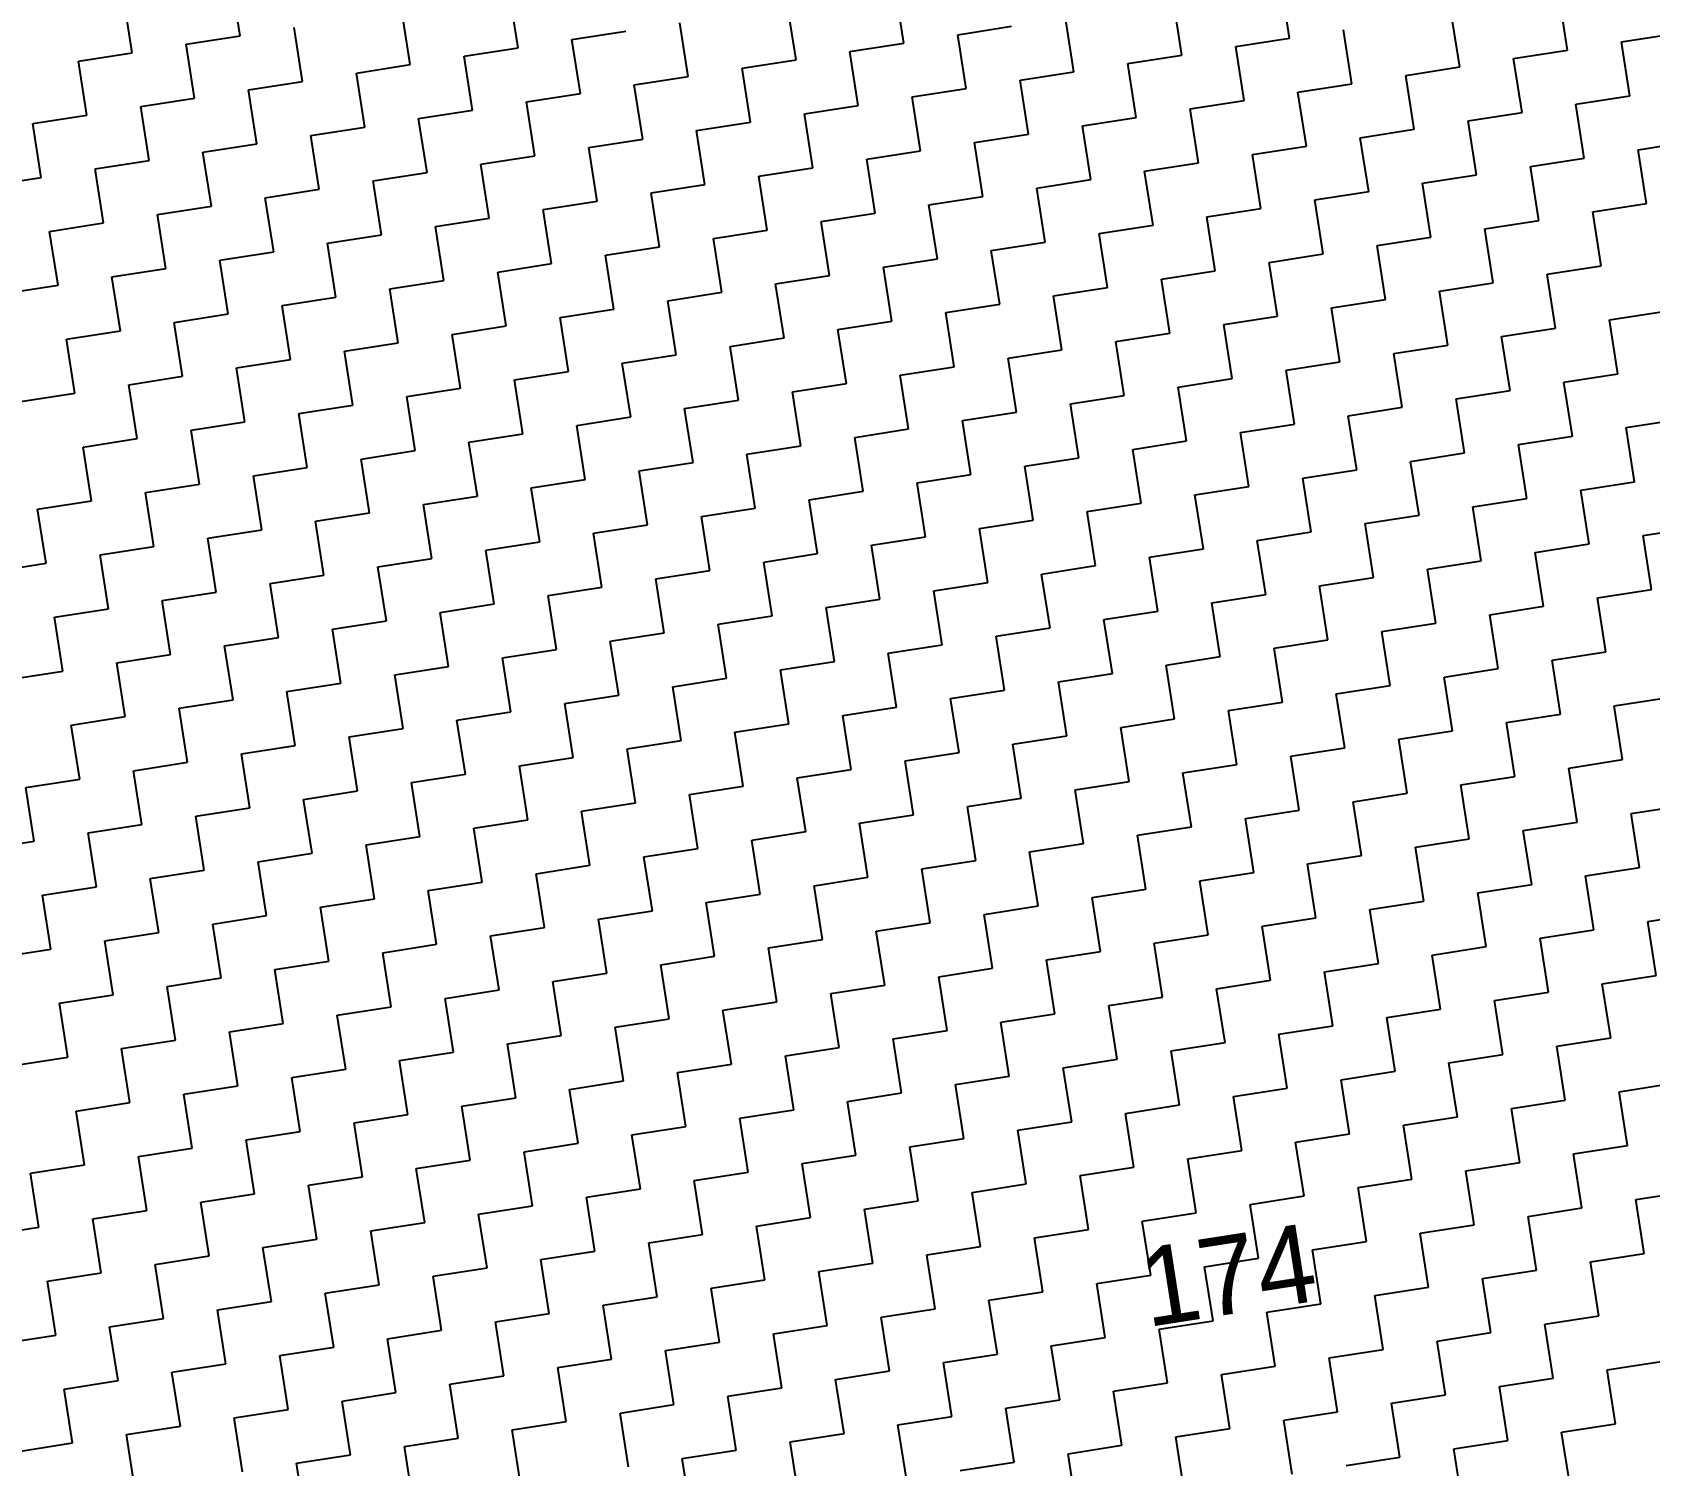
# Model space of a CAD drawing. Header units: metres. Extents: x 288488 to 290462, y 1999122 to 2001536.
# Drawn here: x 289780.2 to 289927.2, y 1999883.1 to 2000013.4 of the extents above; entities that cross this region are included whole.
import ezdxf
from ezdxf.enums import TextEntityAlignment as Align

# ---------------------------------------------------------------- set-up
doc = ezdxf.new("R2010")
doc.units = ezdxf.units.M
doc.header["$MEASUREMENT"] = 0
doc.layers.add('POLY_HATCH', color=12, linetype='Continuous')
doc.layers.add('TEXT_PARCEL', color=7, linetype='Continuous')
doc.styles.add('TEXT_MAP', font='')
doc.styles.get('TEXT_MAP').set_extended_font_data('Kruti Dev 050')

msp = doc.modelspace()

# ---------------------------------------------------------------- linework, layer by layer
at = {"layer": 'POLY_HATCH', "linetype": 'Continuous'}
for p, q in [((289799.05, 2000013.03), (289798.29, 2000017.93)), ((289824.32, 2000011.94), (289823.56, 2000016.84)), ((289859.39, 2000012.38), (289858.63, 2000017.28)), ((289894.46, 2000012.82), (289893.7, 2000017.72)), ((289919.73, 2000011.73), (289918.96, 2000016.63)), ((289789.25, 2000011.5), (289788.49, 2000016.4)), ((289814.52, 2000010.42), (289813.76, 2000015.32)), ((289849.59, 2000010.85), (289848.83, 2000015.76)), ((289884.66, 2000011.29), (289883.9, 2000016.19)), ((289909.93, 2000010.21), (289909.16, 2000015.11)), ((289804.72, 2000008.89), (289803.96, 2000013.79)), ((289839.79, 2000009.33), (289839.02, 2000014.23)), ((289864.29, 2000013.14), (289869.19, 2000013.91)), ((289874.86, 2000009.77), (289874.09, 2000014.67)), ((289794.15, 2000012.27), (289799.05, 2000013.03)), ((289794.92, 2000007.36), (289794.15, 2000012.27)), ((289829.22, 2000012.7), (289834.12, 2000013.47)), ((289829.99, 2000007.8), (289829.22, 2000012.7)), ((289854.49, 2000011.62), (289859.39, 2000012.38)), ((289865.05, 2000008.24), (289864.29, 2000013.14)), ((289889.56, 2000012.06), (289894.46, 2000012.82)), ((289900.12, 2000008.68), (289899.36, 2000013.58)), ((289924.63, 2000012.49), (289929.53, 2000013.26)), ((289925.39, 2000007.59), (289924.63, 2000012.49)), ((289784.35, 2000010.74), (289789.25, 2000011.5)), ((289785.11, 2000005.84), (289784.35, 2000010.74)), ((289819.42, 2000011.18), (289824.32, 2000011.94)), ((289820.18, 2000006.28), (289819.42, 2000011.18)), ((289844.69, 2000010.09), (289849.59, 2000010.85)), ((289855.25, 2000006.72), (289854.49, 2000011.62)), ((289879.76, 2000010.53), (289884.66, 2000011.29)), ((289890.32, 2000007.15), (289889.56, 2000012.06)), ((289914.83, 2000010.97), (289919.73, 2000011.73)), ((289915.59, 2000006.07), (289914.83, 2000010.97)), ((289809.62, 2000009.65), (289814.52, 2000010.42)), ((289810.38, 2000004.75), (289809.62, 2000009.65)), ((289834.89, 2000008.57), (289839.79, 2000009.33)), ((289845.45, 2000005.19), (289844.69, 2000010.09)), ((289869.96, 2000009), (289874.86, 2000009.77)), ((289880.52, 2000005.63), (289879.76, 2000010.53)), ((289905.02, 2000009.44), (289909.93, 2000010.21)), ((289905.79, 2000004.54), (289905.02, 2000009.44)), ((289799.82, 2000008.13), (289804.72, 2000008.89)), ((289800.58, 2000003.23), (289799.82, 2000008.13)), ((289825.08, 2000007.04), (289829.99, 2000007.8)), ((289835.65, 2000003.66), (289834.89, 2000008.57)), ((289860.15, 2000007.48), (289865.05, 2000008.24)), ((289870.72, 2000004.1), (289869.96, 2000009)), ((289895.22, 2000007.92), (289900.12, 2000008.68)), ((289895.99, 2000003.02), (289895.22, 2000007.92)), ((289790.02, 2000006.6), (289794.92, 2000007.36)), ((289790.78, 2000001.7), (289790.02, 2000006.6)), ((289825.85, 2000002.14), (289825.08, 2000007.04)), ((289850.35, 2000005.95), (289855.25, 2000006.72)), ((289860.92, 2000002.58), (289860.15, 2000007.48)), ((289885.42, 2000006.39), (289890.32, 2000007.15)), ((289886.18, 2000001.49), (289885.42, 2000006.39)), ((289920.49, 2000006.83), (289925.39, 2000007.59)), ((289921.25, 2000001.93), (289920.49, 2000006.83)), ((289780.21, 2000005.08), (289785.11, 2000005.84)), ((289780.98, 2000000.17), (289780.21, 2000005.08)), ((289815.28, 2000005.51), (289820.18, 2000006.28)), ((289816.05, 2000000.61), (289815.28, 2000005.51)), ((289840.55, 2000004.43), (289845.45, 2000005.19)), ((289851.11, 2000001.05), (289850.35, 2000005.95)), ((289875.62, 2000004.87), (289880.52, 2000005.63)), ((289876.38, 1999999.97), (289875.62, 2000004.87)), ((289910.69, 2000005.31), (289915.59, 2000006.07)), ((289911.45, 2000000.4), (289910.69, 2000005.31)), ((289805.48, 2000003.99), (289810.38, 2000004.75)), ((289806.24, 1999999.09), (289805.48, 2000003.99)), ((289830.75, 2000002.9), (289835.65, 2000003.66)), ((289841.31, 1999999.53), (289840.55, 2000004.43)), ((289865.82, 2000003.34), (289870.72, 2000004.1)), ((289900.89, 2000003.78), (289905.79, 2000004.54)), ((289901.65, 1999998.88), (289900.89, 2000003.78)), ((289926.15, 2000002.69), (289931.06, 2000003.46)), ((289795.68, 2000002.46), (289800.58, 2000003.23)), ((289796.44, 1999997.56), (289795.68, 2000002.46)), ((289820.95, 2000001.38), (289825.85, 2000002.14)), ((289831.51, 1999998), (289830.75, 2000002.9)), ((289856.02, 2000001.82), (289860.92, 2000002.58)), ((289866.58, 1999998.44), (289865.82, 2000003.34)), ((289891.08, 2000002.25), (289895.99, 2000003.02)), ((289891.85, 1999997.35), (289891.08, 2000002.25)), ((289916.35, 2000001.17), (289921.25, 2000001.93)), ((289926.92, 1999997.79), (289926.15, 2000002.69)), ((289785.88, 2000000.94), (289790.78, 2000001.7)), ((289786.64, 1999996.04), (289785.88, 2000000.94)), ((289811.14, 1999999.85), (289816.05, 2000000.61)), ((289821.71, 1999996.48), (289820.95, 2000001.38)), ((289846.21, 2000000.29), (289851.11, 2000001.05)), ((289856.78, 1999996.91), (289856.02, 2000001.82)), ((289881.28, 2000000.73), (289886.18, 2000001.49)), ((289882.05, 1999995.83), (289881.28, 2000000.73)), ((289906.55, 1999999.64), (289911.45, 2000000.4)), ((289917.12, 1999996.27), (289916.35, 2000001.17)), ((289776.08, 1999999.41), (289780.98, 2000000.17)), ((289801.34, 1999998.33), (289806.24, 1999999.09)), ((289811.91, 1999994.95), (289811.14, 1999999.85)), ((289836.41, 1999998.76), (289841.31, 1999999.53)), ((289846.98, 1999995.39), (289846.21, 2000000.29)), ((289871.48, 1999999.2), (289876.38, 1999999.97)), ((289872.24, 1999994.3), (289871.48, 1999999.2)), ((289907.31, 1999994.74), (289906.55, 1999999.64)), ((289791.54, 1999996.8), (289796.44, 1999997.56)), ((289802.11, 1999993.42), (289801.34, 1999998.33)), ((289826.61, 1999997.24), (289831.51, 1999998)), ((289837.17, 1999993.86), (289836.41, 1999998.76)), ((289861.68, 1999997.68), (289866.58, 1999998.44)), ((289862.44, 1999992.78), (289861.68, 1999997.68)), ((289896.75, 1999998.12), (289901.65, 1999998.88)), ((289897.51, 1999993.22), (289896.75, 1999998.12)), ((289922.02, 1999997.03), (289926.92, 1999997.79)), ((289781.74, 1999995.27), (289786.64, 1999996.04)), ((289792.3, 1999991.9), (289791.54, 1999996.8)), ((289816.81, 1999995.71), (289821.71, 1999996.48)), ((289827.37, 1999992.34), (289826.61, 1999997.24)), ((289851.88, 1999996.15), (289856.78, 1999996.91)), ((289852.64, 1999991.25), (289851.88, 1999996.15)), ((289886.95, 1999996.59), (289891.85, 1999997.35)), ((289887.71, 1999991.69), (289886.95, 1999996.59)), ((289912.21, 1999995.5), (289917.12, 1999996.27)), ((289922.78, 1999992.13), (289922.02, 1999997.03)), ((289782.5, 1999990.37), (289781.74, 1999995.27)), ((289807.01, 1999994.19), (289811.91, 1999994.95)), ((289817.57, 1999990.81), (289816.81, 1999995.71)), ((289842.08, 1999994.63), (289846.98, 1999995.39)), ((289842.84, 1999989.73), (289842.08, 1999994.63)), ((289877.15, 1999995.06), (289882.05, 1999995.83)), ((289877.91, 1999990.16), (289877.15, 1999995.06)), ((289902.41, 1999993.98), (289907.31, 1999994.74)), ((289912.98, 1999990.6), (289912.21, 1999995.5)), ((289797.2, 1999992.66), (289802.11, 1999993.42)), ((289807.77, 1999989.29), (289807.01, 1999994.19)), ((289832.27, 1999993.1), (289837.17, 1999993.86)), ((289833.04, 1999988.2), (289832.27, 1999993.1)), ((289867.34, 1999993.54), (289872.24, 1999994.3)), ((289868.11, 1999988.64), (289867.34, 1999993.54)), ((289892.61, 1999992.45), (289897.51, 1999993.22)), ((289903.18, 1999989.08), (289902.41, 1999993.98)), ((289787.4, 1999991.14), (289792.3, 1999991.9)), ((289797.97, 1999987.76), (289797.2, 1999992.66)), ((289822.47, 1999991.57), (289827.37, 1999992.34)), ((289857.54, 1999992.01), (289862.44, 1999992.78)), ((289858.3, 1999987.11), (289857.54, 1999992.01)), ((289882.81, 1999990.93), (289887.71, 1999991.69)), ((289893.37, 1999987.55), (289892.61, 1999992.45)), ((289917.88, 1999991.37), (289922.78, 1999992.13)), ((289777.6, 1999989.61), (289782.5, 1999990.37)), ((289788.17, 1999986.24), (289787.4, 1999991.14)), ((289812.67, 1999990.05), (289817.57, 1999990.81)), ((289823.24, 1999986.67), (289822.47, 1999991.57)), ((289847.74, 1999990.49), (289852.64, 1999991.25)), ((289848.5, 1999985.59), (289847.74, 1999990.49)), ((289873.01, 1999989.4), (289877.91, 1999990.16)), ((289883.57, 1999986.03), (289882.81, 1999990.93)), ((289908.08, 1999989.84), (289912.98, 1999990.6)), ((289918.64, 1999986.46), (289917.88, 1999991.37)), ((289802.87, 1999988.52), (289807.77, 1999989.29)), ((289813.43, 1999985.15), (289812.67, 1999990.05)), ((289837.94, 1999988.96), (289842.84, 1999989.73)), ((289838.7, 1999984.06), (289837.94, 1999988.96)), ((289873.77, 1999984.5), (289873.01, 1999989.4)), ((289898.27, 1999988.31), (289903.18, 1999989.08)), ((289908.84, 1999984.94), (289908.08, 1999989.84)), ((289793.07, 1999987), (289797.97, 1999987.76)), ((289803.63, 1999983.62), (289802.87, 1999988.52)), ((289828.14, 1999987.44), (289833.04, 1999988.2)), ((289828.9, 1999982.54), (289828.14, 1999987.44)), ((289863.21, 1999987.88), (289868.11, 1999988.64)), ((289863.97, 1999982.97), (289863.21, 1999987.88)), ((289888.47, 1999986.79), (289893.37, 1999987.55)), ((289899.04, 1999983.41), (289898.27, 1999988.31)), ((289923.54, 1999987.23), (289928.44, 1999987.99)), ((289924.3, 1999982.33), (289923.54, 1999987.23)), ((289783.26, 1999985.47), (289788.17, 1999986.24)), ((289793.83, 1999982.1), (289793.07, 1999987)), ((289818.33, 1999985.91), (289823.24, 1999986.67)), ((289819.1, 1999981.01), (289818.33, 1999985.91)), ((289853.4, 1999986.35), (289858.3, 1999987.11)), ((289854.17, 1999981.45), (289853.4, 1999986.35)), ((289878.67, 1999985.26), (289883.57, 1999986.03)), ((289889.24, 1999981.89), (289888.47, 1999986.79)), ((289913.74, 1999985.7), (289918.64, 1999986.46)), ((289914.5, 1999980.8), (289913.74, 1999985.7)), ((289784.03, 1999980.57), (289783.26, 1999985.47)), ((289808.53, 1999984.39), (289813.43, 1999985.15)), ((289809.3, 1999979.48), (289808.53, 1999984.39)), ((289843.6, 1999984.82), (289848.5, 1999985.59)), ((289844.36, 1999979.92), (289843.6, 1999984.82)), ((289868.87, 1999983.74), (289873.77, 1999984.5)), ((289879.43, 1999980.36), (289878.67, 1999985.26)), ((289903.94, 1999984.18), (289908.84, 1999984.94)), ((289798.73, 1999982.86), (289803.63, 1999983.62)), ((289799.49, 1999977.96), (289798.73, 1999982.86)), ((289833.8, 1999983.3), (289838.7, 1999984.06)), ((289834.56, 1999978.4), (289833.8, 1999983.3)), ((289859.07, 1999982.21), (289863.97, 1999982.97)), ((289869.63, 1999978.84), (289868.87, 1999983.74)), ((289894.14, 1999982.65), (289899.04, 1999983.41)), ((289904.7, 1999979.28), (289903.94, 1999984.18)), ((289788.93, 1999981.33), (289793.83, 1999982.1)), ((289789.69, 1999976.43), (289788.93, 1999981.33)), ((289824, 1999981.77), (289828.9, 1999982.54)), ((289824.76, 1999976.87), (289824, 1999981.77)), ((289849.27, 1999980.69), (289854.17, 1999981.45)), ((289859.83, 1999977.31), (289859.07, 1999982.21)), ((289884.33, 1999981.12), (289889.24, 1999981.89)), ((289894.9, 1999977.75), (289894.14, 1999982.65)), ((289919.4, 1999981.56), (289924.3, 1999982.33)), ((289920.17, 1999976.66), (289919.4, 1999981.56)), ((289779.13, 1999979.81), (289784.03, 1999980.57)), ((289814.2, 1999980.25), (289819.1, 1999981.01)), ((289814.96, 1999975.35), (289814.2, 1999980.25)), ((289839.46, 1999979.16), (289844.36, 1999979.92)), ((289850.03, 1999975.79), (289849.27, 1999980.69)), ((289874.53, 1999979.6), (289879.43, 1999980.36)), ((289885.1, 1999976.22), (289884.33, 1999981.12)), ((289909.6, 1999980.04), (289914.5, 1999980.8)), ((289910.36, 1999975.14), (289909.6, 1999980.04)), ((289804.39, 1999978.72), (289809.3, 1999979.48)), ((289805.16, 1999973.82), (289804.39, 1999978.72)), ((289829.66, 1999977.63), (289834.56, 1999978.4)), ((289840.23, 1999974.26), (289839.46, 1999979.16)), ((289864.73, 1999978.07), (289869.63, 1999978.84)), ((289875.3, 1999974.7), (289874.53, 1999979.6)), ((289899.8, 1999978.51), (289904.7, 1999979.28)), ((289900.56, 1999973.61), (289899.8, 1999978.51)), ((289794.59, 1999977.2), (289799.49, 1999977.96)), ((289795.36, 1999972.3), (289794.59, 1999977.2)), ((289830.42, 1999972.73), (289829.66, 1999977.63)), ((289854.93, 1999976.55), (289859.83, 1999977.31)), ((289865.49, 1999973.17), (289864.73, 1999978.07)), ((289890, 1999976.99), (289894.9, 1999977.75)), ((289890.76, 1999972.09), (289890, 1999976.99)), ((289925.07, 1999977.43), (289929.97, 1999978.19)), ((289925.83, 1999972.52), (289925.07, 1999977.43)), ((289784.79, 1999975.67), (289789.69, 1999976.43)), ((289785.55, 1999970.77), (289784.79, 1999975.67)), ((289819.86, 1999976.11), (289824.76, 1999976.87)), ((289820.62, 1999971.21), (289819.86, 1999976.11)), ((289845.13, 1999975.02), (289850.03, 1999975.79)), ((289855.69, 1999971.65), (289854.93, 1999976.55)), ((289880.2, 1999975.46), (289885.1, 1999976.22)), ((289880.96, 1999970.56), (289880.2, 1999975.46)), ((289915.27, 1999975.9), (289920.17, 1999976.66)), ((289916.03, 1999971), (289915.27, 1999975.9)), ((289810.06, 1999974.58), (289814.96, 1999975.35)), ((289810.82, 1999969.68), (289810.06, 1999974.58)), ((289835.33, 1999973.5), (289840.23, 1999974.26)), ((289845.89, 1999970.12), (289845.13, 1999975.02)), ((289870.39, 1999973.94), (289875.3, 1999974.7)), ((289905.46, 1999974.37), (289910.36, 1999975.14)), ((289906.23, 1999969.47), (289905.46, 1999974.37)), ((289800.26, 1999973.06), (289805.16, 1999973.82)), ((289801.02, 1999968.16), (289800.26, 1999973.06)), ((289825.52, 1999971.97), (289830.42, 1999972.73)), ((289836.09, 1999968.6), (289835.33, 1999973.5)), ((289860.59, 1999972.41), (289865.49, 1999973.17)), ((289871.16, 1999969.03), (289870.39, 1999973.94)), ((289895.66, 1999972.85), (289900.56, 1999973.61)), ((289896.42, 1999967.95), (289895.66, 1999972.85)), ((289920.93, 1999971.76), (289925.83, 1999972.52)), ((289790.45, 1999971.53), (289795.36, 1999972.3)), ((289791.22, 1999966.63), (289790.45, 1999971.53)), ((289815.72, 1999970.45), (289820.62, 1999971.21)), ((289826.29, 1999967.07), (289825.52, 1999971.97)), ((289850.79, 1999970.88), (289855.69, 1999971.65)), ((289861.36, 1999967.51), (289860.59, 1999972.41)), ((289885.86, 1999971.32), (289890.76, 1999972.09)), ((289886.62, 1999966.42), (289885.86, 1999971.32)), ((289911.13, 1999970.24), (289916.03, 1999971)), ((289921.69, 1999966.86), (289920.93, 1999971.76)), ((289780.65, 1999970.01), (289785.55, 1999970.77)), ((289781.42, 1999965.11), (289780.65, 1999970.01)), ((289805.92, 1999968.92), (289810.82, 1999969.68)), ((289816.48, 1999965.54), (289815.72, 1999970.45)), ((289840.99, 1999969.36), (289845.89, 1999970.12)), ((289851.55, 1999965.98), (289850.79, 1999970.88)), ((289876.06, 1999969.8), (289880.96, 1999970.56)), ((289876.82, 1999964.9), (289876.06, 1999969.8)), ((289911.89, 1999965.34), (289911.13, 1999970.24)), ((289796.12, 1999967.39), (289801.02, 1999968.16)), ((289806.68, 1999964.02), (289805.92, 1999968.92)), ((289831.19, 1999967.83), (289836.09, 1999968.6)), ((289841.75, 1999964.46), (289840.99, 1999969.36)), ((289866.26, 1999968.27), (289871.16, 1999969.03)), ((289867.02, 1999963.37), (289866.26, 1999968.27)), ((289901.33, 1999968.71), (289906.23, 1999969.47)), ((289902.09, 1999963.81), (289901.33, 1999968.71)), ((289926.59, 1999967.62), (289931.49, 1999968.39)), ((289786.32, 1999965.87), (289791.22, 1999966.63)), ((289796.88, 1999962.49), (289796.12, 1999967.39)), ((289821.39, 1999966.31), (289826.29, 1999967.07)), ((289831.95, 1999962.93), (289831.19, 1999967.83)), ((289856.45, 1999966.75), (289861.36, 1999967.51)), ((289857.22, 1999961.85), (289856.45, 1999966.75)), ((289891.52, 1999967.18), (289896.42, 1999967.95)), ((289892.29, 1999962.28), (289891.52, 1999967.18)), ((289916.79, 1999966.1), (289921.69, 1999966.86)), ((289927.36, 1999962.72), (289926.59, 1999967.62)), ((289787.08, 1999960.97), (289786.32, 1999965.87)), ((289811.58, 1999964.78), (289816.48, 1999965.54)), ((289822.15, 1999961.41), (289821.39, 1999966.31)), ((289846.65, 1999965.22), (289851.55, 1999965.98)), ((289847.42, 1999960.32), (289846.65, 1999965.22)), ((289881.72, 1999965.66), (289886.62, 1999966.42)), ((289882.48, 1999960.76), (289881.72, 1999965.66)), ((289906.99, 1999964.57), (289911.89, 1999965.34)), ((289917.55, 1999961.2), (289916.79, 1999966.1)), ((289776.51, 1999964.34), (289781.42, 1999965.11)), ((289801.78, 1999963.26), (289806.68, 1999964.02)), ((289812.35, 1999959.88), (289811.58, 1999964.78)), ((289836.85, 1999963.69), (289841.75, 1999964.46)), ((289837.61, 1999958.79), (289836.85, 1999963.69)), ((289871.92, 1999964.13), (289876.82, 1999964.9)), ((289872.68, 1999959.23), (289871.92, 1999964.13)), ((289897.19, 1999963.05), (289902.09, 1999963.81)), ((289907.75, 1999959.67), (289906.99, 1999964.57)), ((289791.98, 1999961.73), (289796.88, 1999962.49)), ((289802.54, 1999958.36), (289801.78, 1999963.26)), ((289827.05, 1999962.17), (289831.95, 1999962.93)), ((289862.12, 1999962.61), (289867.02, 1999963.37)), ((289862.88, 1999957.71), (289862.12, 1999962.61)), ((289887.39, 1999961.52), (289892.29, 1999962.28)), ((289897.95, 1999958.15), (289897.19, 1999963.05)), ((289922.45, 1999961.96), (289927.36, 1999962.72)), ((289782.18, 1999960.2), (289787.08, 1999960.97)), ((289792.74, 1999956.83), (289791.98, 1999961.73)), ((289817.25, 1999960.64), (289822.15, 1999961.41)), ((289827.81, 1999957.27), (289827.05, 1999962.17)), ((289852.32, 1999961.08), (289857.22, 1999961.85)), ((289853.08, 1999956.18), (289852.32, 1999961.08)), ((289877.58, 1999960), (289882.48, 1999960.76)), ((289888.15, 1999956.62), (289887.39, 1999961.52)), ((289912.65, 1999960.43), (289917.55, 1999961.2)), ((289923.22, 1999957.06), (289922.45, 1999961.96)), ((289782.94, 1999955.3), (289782.18, 1999960.2)), ((289807.45, 1999959.12), (289812.35, 1999959.88)), ((289818.01, 1999955.74), (289817.25, 1999960.64)), ((289842.51, 1999959.56), (289847.42, 1999960.32)), ((289843.28, 1999954.66), (289842.51, 1999959.56)), ((289878.35, 1999955.09), (289877.58, 1999960)), ((289902.85, 1999958.91), (289907.75, 1999959.67)), ((289913.42, 1999955.53), (289912.65, 1999960.43)), ((289797.64, 1999957.59), (289802.54, 1999958.36)), ((289808.21, 1999954.22), (289807.45, 1999959.12)), ((289832.71, 1999958.03), (289837.61, 1999958.79)), ((289833.48, 1999953.13), (289832.71, 1999958.03)), ((289867.78, 1999958.47), (289872.68, 1999959.23)), ((289868.54, 1999953.57), (289867.78, 1999958.47)), ((289893.05, 1999957.38), (289897.95, 1999958.15)), ((289903.61, 1999954.01), (289902.85, 1999958.91)), ((289787.84, 1999956.07), (289792.74, 1999956.83)), ((289798.41, 1999952.69), (289797.64, 1999957.59)), ((289822.91, 1999956.51), (289827.81, 1999957.27)), ((289823.67, 1999951.6), (289822.91, 1999956.51)), ((289857.98, 1999956.94), (289862.88, 1999957.71)), ((289858.74, 1999952.04), (289857.98, 1999956.94)), ((289883.25, 1999955.86), (289888.15, 1999956.62)), ((289893.81, 1999952.48), (289893.05, 1999957.38)), ((289918.32, 1999956.3), (289923.22, 1999957.06)), ((289919.08, 1999951.4), (289918.32, 1999956.3)), ((289778.04, 1999954.54), (289782.94, 1999955.3)), ((289788.6, 1999951.17), (289787.84, 1999956.07)), ((289813.11, 1999954.98), (289818.01, 1999955.74)), ((289813.87, 1999950.08), (289813.11, 1999954.98)), ((289848.18, 1999955.42), (289853.08, 1999956.18)), ((289848.94, 1999950.52), (289848.18, 1999955.42)), ((289873.45, 1999954.33), (289878.35, 1999955.09)), ((289884.01, 1999950.96), (289883.25, 1999955.86)), ((289908.51, 1999954.77), (289913.42, 1999955.53)), ((289803.31, 1999953.45), (289808.21, 1999954.22)), ((289804.07, 1999948.55), (289803.31, 1999953.45)), ((289838.38, 1999953.89), (289843.28, 1999954.66)), ((289839.14, 1999948.99), (289838.38, 1999953.89)), ((289863.64, 1999952.81), (289868.54, 1999953.57)), ((289874.21, 1999949.43), (289873.45, 1999954.33)), ((289898.71, 1999953.24), (289903.61, 1999954.01)), ((289909.28, 1999949.87), (289908.51, 1999954.77)), ((289793.51, 1999951.93), (289798.41, 1999952.69)), ((289794.27, 1999947.03), (289793.51, 1999951.93)), ((289828.57, 1999952.37), (289833.48, 1999953.13)), ((289829.34, 1999947.47), (289828.57, 1999952.37)), ((289853.84, 1999951.28), (289858.74, 1999952.04)), ((289864.41, 1999947.91), (289863.64, 1999952.81)), ((289888.91, 1999951.72), (289893.81, 1999952.48)), ((289899.48, 1999948.34), (289898.71, 1999953.24)), ((289923.98, 1999952.16), (289928.88, 1999952.92)), ((289924.74, 1999947.26), (289923.98, 1999952.16)), ((289783.7, 1999950.4), (289788.6, 1999951.17)), ((289818.77, 1999950.84), (289823.67, 1999951.6)), ((289819.54, 1999945.94), (289818.77, 1999950.84)), ((289844.04, 1999949.75), (289848.94, 1999950.52)), ((289854.6, 1999946.38), (289853.84, 1999951.28)), ((289879.11, 1999950.19), (289884.01, 1999950.96)), ((289889.67, 1999946.82), (289888.91, 1999951.72)), ((289914.18, 1999950.63), (289919.08, 1999951.4)), ((289914.94, 1999945.73), (289914.18, 1999950.63)), ((289784.47, 1999945.5), (289783.7, 1999950.4)), ((289808.97, 1999949.32), (289813.87, 1999950.08)), ((289809.73, 1999944.42), (289808.97, 1999949.32)), ((289834.24, 1999948.23), (289839.14, 1999948.99)), ((289844.8, 1999944.85), (289844.04, 1999949.75)), ((289869.31, 1999948.67), (289874.21, 1999949.43)), ((289879.87, 1999945.29), (289879.11, 1999950.19)), ((289904.38, 1999949.11), (289909.28, 1999949.87)), ((289905.14, 1999944.21), (289904.38, 1999949.11)), ((289799.17, 1999947.79), (289804.07, 1999948.55)), ((289799.93, 1999942.89), (289799.17, 1999947.79)), ((289835, 1999943.33), (289834.24, 1999948.23)), ((289859.51, 1999947.14), (289864.41, 1999947.91)), ((289870.07, 1999943.77), (289869.31, 1999948.67)), ((289894.57, 1999947.58), (289899.48, 1999948.34)), ((289895.34, 1999942.68), (289894.57, 1999947.58)), ((289789.37, 1999946.26), (289794.27, 1999947.03)), ((289790.13, 1999941.36), (289789.37, 1999946.26)), ((289824.44, 1999946.7), (289829.34, 1999947.47)), ((289825.2, 1999941.8), (289824.44, 1999946.7)), ((289849.7, 1999945.62), (289854.6, 1999946.38)), ((289860.27, 1999942.24), (289859.51, 1999947.14)), ((289884.77, 1999946.06), (289889.67, 1999946.82)), ((289885.54, 1999941.15), (289884.77, 1999946.06)), ((289919.84, 1999946.49), (289924.74, 1999947.26)), ((289920.61, 1999941.59), (289919.84, 1999946.49)), ((289779.57, 1999944.74), (289784.47, 1999945.5)), ((289780.33, 1999939.84), (289779.57, 1999944.74)), ((289814.63, 1999945.18), (289819.54, 1999945.94)), ((289815.4, 1999940.28), (289814.63, 1999945.18)), ((289839.9, 1999944.09), (289844.8, 1999944.85)), ((289850.47, 1999940.72), (289849.7, 1999945.62)), ((289874.97, 1999944.53), (289879.87, 1999945.29)), ((289910.04, 1999944.97), (289914.94, 1999945.73)), ((289910.8, 1999940.07), (289910.04, 1999944.97)), ((289804.83, 1999943.65), (289809.73, 1999944.42)), ((289805.6, 1999938.75), (289804.83, 1999943.65)), ((289830.1, 1999942.57), (289835, 1999943.33)), ((289840.66, 1999939.19), (289839.9, 1999944.09)), ((289865.17, 1999943), (289870.07, 1999943.77)), ((289875.73, 1999939.63), (289874.97, 1999944.53)), ((289900.24, 1999943.44), (289905.14, 1999944.21)), ((289901, 1999938.54), (289900.24, 1999943.44)), ((289925.51, 1999942.36), (289930.41, 1999943.12)), ((289795.03, 1999942.13), (289799.93, 1999942.89)), ((289795.79, 1999937.23), (289795.03, 1999942.13)), ((289820.3, 1999941.04), (289825.2, 1999941.8)), ((289830.86, 1999937.66), (289830.1, 1999942.57)), ((289855.37, 1999941.48), (289860.27, 1999942.24)), ((289865.93, 1999938.1), (289865.17, 1999943)), ((289890.44, 1999941.92), (289895.34, 1999942.68)), ((289891.2, 1999937.02), (289890.44, 1999941.92)), ((289915.7, 1999940.83), (289920.61, 1999941.59)), ((289926.27, 1999937.46), (289925.51, 1999942.36)), ((289785.23, 1999940.6), (289790.13, 1999941.36)), ((289785.99, 1999935.7), (289785.23, 1999940.6)), ((289810.5, 1999939.51), (289815.4, 1999940.28)), ((289821.06, 1999936.14), (289820.3, 1999941.04)), ((289845.57, 1999939.95), (289850.47, 1999940.72)), ((289856.13, 1999936.58), (289855.37, 1999941.48)), ((289880.64, 1999940.39), (289885.54, 1999941.15)), ((289881.4, 1999935.49), (289880.64, 1999940.39)), ((289916.47, 1999935.93), (289915.7, 1999940.83)), ((289775.43, 1999939.08), (289780.33, 1999939.84)), ((289800.69, 1999937.99), (289805.6, 1999938.75)), ((289811.26, 1999934.61), (289810.5, 1999939.51)), ((289835.76, 1999938.43), (289840.66, 1999939.19)), ((289846.33, 1999935.05), (289845.57, 1999939.95)), ((289870.83, 1999938.87), (289875.73, 1999939.63)), ((289871.6, 1999933.97), (289870.83, 1999938.87)), ((289905.9, 1999939.3), (289910.8, 1999940.07)), ((289906.67, 1999934.4), (289905.9, 1999939.3)), ((289790.89, 1999936.46), (289795.79, 1999937.23)), ((289801.46, 1999933.09), (289800.69, 1999937.99)), ((289825.96, 1999936.9), (289830.86, 1999937.66)), ((289836.53, 1999933.53), (289835.76, 1999938.43)), ((289861.03, 1999937.34), (289865.93, 1999938.1)), ((289861.79, 1999932.44), (289861.03, 1999937.34)), ((289896.1, 1999937.78), (289901, 1999938.54)), ((289896.86, 1999932.88), (289896.1, 1999937.78)), ((289921.37, 1999936.69), (289926.27, 1999937.46)), ((289791.66, 1999931.56), (289790.89, 1999936.46)), ((289816.16, 1999935.38), (289821.06, 1999936.14)), ((289826.73, 1999932), (289825.96, 1999936.9)), ((289851.23, 1999935.81), (289856.13, 1999936.58)), ((289851.99, 1999930.91), (289851.23, 1999935.81)), ((289886.3, 1999936.25), (289891.2, 1999937.02)), ((289887.06, 1999931.35), (289886.3, 1999936.25)), ((289911.57, 1999935.17), (289916.47, 1999935.93)), ((289922.13, 1999931.79), (289921.37, 1999936.69)), ((289781.09, 1999934.94), (289785.99, 1999935.7)), ((289781.85, 1999930.04), (289781.09, 1999934.94)), ((289806.36, 1999933.85), (289811.26, 1999934.61)), ((289816.92, 1999930.48), (289816.16, 1999935.38)), ((289841.43, 1999934.29), (289846.33, 1999935.05)), ((289842.19, 1999929.39), (289841.43, 1999934.29)), ((289876.5, 1999934.73), (289881.4, 1999935.49)), ((289877.26, 1999929.83), (289876.5, 1999934.73)), ((289901.76, 1999933.64), (289906.67, 1999934.4)), ((289912.33, 1999930.27), (289911.57, 1999935.17)), ((289796.56, 1999932.32), (289801.46, 1999933.09)), ((289807.12, 1999928.95), (289806.36, 1999933.85)), ((289831.63, 1999932.76), (289836.53, 1999933.53)), ((289866.7, 1999933.2), (289871.6, 1999933.97)), ((289867.46, 1999928.3), (289866.7, 1999933.2)), ((289891.96, 1999932.12), (289896.86, 1999932.88)), ((289902.53, 1999928.74), (289901.76, 1999933.64)), ((289927.03, 1999932.55), (289931.93, 1999933.32)), ((289786.75, 1999930.8), (289791.66, 1999931.56)), ((289797.32, 1999927.42), (289796.56, 1999932.32)), ((289821.82, 1999931.24), (289826.73, 1999932)), ((289832.39, 1999927.86), (289831.63, 1999932.76)), ((289856.89, 1999931.68), (289861.79, 1999932.44)), ((289857.66, 1999926.78), (289856.89, 1999931.68)), ((289882.16, 1999930.59), (289887.06, 1999931.35)), ((289892.73, 1999927.21), (289891.96, 1999932.12)), ((289917.23, 1999931.03), (289922.13, 1999931.79)), ((289927.79, 1999927.65), (289927.03, 1999932.55)), ((289776.95, 1999929.27), (289781.85, 1999930.04)), ((289787.52, 1999925.9), (289786.75, 1999930.8)), ((289812.02, 1999929.71), (289816.92, 1999930.48)), ((289822.59, 1999926.34), (289821.82, 1999931.24)), ((289847.09, 1999930.15), (289851.99, 1999930.91)), ((289847.85, 1999925.25), (289847.09, 1999930.15)), ((289882.92, 1999925.69), (289882.16, 1999930.59)), ((289907.43, 1999929.5), (289912.33, 1999930.27)), ((289917.99, 1999926.13), (289917.23, 1999931.03)), ((289802.22, 1999928.19), (289807.12, 1999928.95)), ((289812.79, 1999924.81), (289812.02, 1999929.71)), ((289837.29, 1999928.63), (289842.19, 1999929.39)), ((289838.05, 1999923.72), (289837.29, 1999928.63)), ((289872.36, 1999929.06), (289877.26, 1999929.83)), ((289873.12, 1999924.16), (289872.36, 1999929.06)), ((289897.63, 1999927.98), (289902.53, 1999928.74)), ((289908.19, 1999924.6), (289907.43, 1999929.5)), ((289792.42, 1999926.66), (289797.32, 1999927.42)), ((289802.98, 1999923.29), (289802.22, 1999928.19)), ((289827.49, 1999927.1), (289832.39, 1999927.86)), ((289828.25, 1999922.2), (289827.49, 1999927.1)), ((289862.56, 1999927.54), (289867.46, 1999928.3)), ((289863.32, 1999922.64), (289862.56, 1999927.54)), ((289887.82, 1999926.45), (289892.73, 1999927.21)), ((289898.39, 1999923.08), (289897.63, 1999927.98)), ((289922.89, 1999926.89), (289927.79, 1999927.65)), ((289923.66, 1999921.99), (289922.89, 1999926.89)), ((289782.62, 1999925.14), (289787.52, 1999925.9)), ((289793.18, 1999921.76), (289792.42, 1999926.66)), ((289817.69, 1999925.57), (289822.59, 1999926.34)), ((289818.45, 1999920.67), (289817.69, 1999925.57)), ((289852.76, 1999926.01), (289857.66, 1999926.78)), ((289853.52, 1999921.11), (289852.76, 1999926.01)), ((289878.02, 1999924.93), (289882.92, 1999925.69)), ((289888.59, 1999921.55), (289887.82, 1999926.45)), ((289913.09, 1999925.37), (289917.99, 1999926.13)), ((289783.38, 1999920.23), (289782.62, 1999925.14)), ((289807.88, 1999924.05), (289812.79, 1999924.81)), ((289808.65, 1999919.15), (289807.88, 1999924.05)), ((289842.95, 1999924.49), (289847.85, 1999925.25)), ((289843.72, 1999919.59), (289842.95, 1999924.49)), ((289868.22, 1999923.4), (289873.12, 1999924.16)), ((289878.79, 1999920.03), (289878.02, 1999924.93)), ((289903.29, 1999923.84), (289908.19, 1999924.6)), ((289913.85, 1999920.46), (289913.09, 1999925.37)), ((289798.08, 1999922.52), (289802.98, 1999923.29)), ((289798.85, 1999917.62), (289798.08, 1999922.52)), ((289833.15, 1999922.96), (289838.05, 1999923.72)), ((289833.91, 1999918.06), (289833.15, 1999922.96)), ((289858.42, 1999921.88), (289863.32, 1999922.64)), ((289868.98, 1999918.5), (289868.22, 1999923.4)), ((289893.49, 1999922.31), (289898.39, 1999923.08)), ((289904.05, 1999918.94), (289903.29, 1999923.84)), ((289788.28, 1999921), (289793.18, 1999921.76)), ((289823.35, 1999921.44), (289828.25, 1999922.2)), ((289824.11, 1999916.54), (289823.35, 1999921.44)), ((289848.62, 1999920.35), (289853.52, 1999921.11)), ((289859.18, 1999916.97), (289858.42, 1999921.88)), ((289883.69, 1999920.79), (289888.59, 1999921.55)), ((289894.25, 1999917.41), (289893.49, 1999922.31)), ((289918.76, 1999921.23), (289923.66, 1999921.99)), ((289919.52, 1999916.33), (289918.76, 1999921.23)), ((289778.48, 1999919.47), (289783.38, 1999920.23)), ((289789.04, 1999916.1), (289788.28, 1999921)), ((289813.55, 1999919.91), (289818.45, 1999920.67)), ((289814.31, 1999915.01), (289813.55, 1999919.91)), ((289838.82, 1999918.82), (289843.72, 1999919.59)), ((289849.38, 1999915.45), (289848.62, 1999920.35)), ((289873.88, 1999919.26), (289878.79, 1999920.03)), ((289884.45, 1999915.89), (289883.69, 1999920.79)), ((289908.95, 1999919.7), (289913.85, 1999920.46)), ((289909.72, 1999914.8), (289908.95, 1999919.7)), ((289803.75, 1999918.39), (289808.65, 1999919.15)), ((289804.51, 1999913.48), (289803.75, 1999918.39)), ((289839.58, 1999913.92), (289838.82, 1999918.82)), ((289864.08, 1999917.74), (289868.98, 1999918.5)), ((289874.65, 1999914.36), (289873.88, 1999919.26)), ((289899.15, 1999918.18), (289904.05, 1999918.94)), ((289899.91, 1999913.27), (289899.15, 1999918.18)), ((289793.94, 1999916.86), (289798.85, 1999917.62)), ((289794.71, 1999911.96), (289793.94, 1999916.86)), ((289829.01, 1999917.3), (289833.91, 1999918.06)), ((289829.78, 1999912.4), (289829.01, 1999917.3)), ((289854.28, 1999916.21), (289859.18, 1999916.97)), ((289864.85, 1999912.84), (289864.08, 1999917.74)), ((289889.35, 1999916.65), (289894.25, 1999917.41)), ((289890.11, 1999911.75), (289889.35, 1999916.65)), ((289924.42, 1999917.09), (289929.32, 1999917.85)), ((289925.18, 1999912.19), (289924.42, 1999917.09)), ((289784.14, 1999915.33), (289789.04, 1999916.1)), ((289784.91, 1999910.43), (289784.14, 1999915.33)), ((289819.21, 1999915.77), (289824.11, 1999916.54)), ((289819.97, 1999910.87), (289819.21, 1999915.77)), ((289844.48, 1999914.69), (289849.38, 1999915.45)), ((289855.04, 1999911.31), (289854.28, 1999916.21)), ((289879.55, 1999915.12), (289884.45, 1999915.89)), ((289914.62, 1999915.56), (289919.52, 1999916.33)), ((289915.38, 1999910.66), (289914.62, 1999915.56)), ((289809.41, 1999914.25), (289814.31, 1999915.01)), ((289810.17, 1999909.35), (289809.41, 1999914.25)), ((289834.68, 1999913.16), (289839.58, 1999913.92)), ((289845.24, 1999909.78), (289844.48, 1999914.69)), ((289869.75, 1999913.6), (289874.65, 1999914.36)), ((289880.31, 1999910.22), (289879.55, 1999915.12)), ((289904.82, 1999914.04), (289909.72, 1999914.8)), ((289905.58, 1999909.14), (289904.82, 1999914.04)), ((289799.61, 1999912.72), (289804.51, 1999913.48)), ((289800.37, 1999907.82), (289799.61, 1999912.72)), ((289824.88, 1999911.63), (289829.78, 1999912.4)), ((289835.44, 1999908.26), (289834.68, 1999913.16)), ((289859.94, 1999912.07), (289864.85, 1999912.84)), ((289870.51, 1999908.7), (289869.75, 1999913.6)), ((289895.01, 1999912.51), (289899.91, 1999913.27)), ((289895.78, 1999907.61), (289895.01, 1999912.51)), ((289920.28, 1999911.43), (289925.18, 1999912.19)), ((289789.81, 1999911.2), (289794.71, 1999911.96)), ((289790.57, 1999906.29), (289789.81, 1999911.2)), ((289815.07, 1999910.11), (289819.97, 1999910.87)), ((289825.64, 1999906.73), (289824.88, 1999911.63)), ((289850.14, 1999910.55), (289855.04, 1999911.31)), ((289860.71, 1999907.17), (289859.94, 1999912.07)), ((289885.21, 1999910.99), (289890.11, 1999911.75)), ((289885.97, 1999906.09), (289885.21, 1999910.99)), ((289921.04, 1999906.52), (289920.28, 1999911.43)), ((289780, 1999909.67), (289784.91, 1999910.43)), ((289780.77, 1999904.77), (289780, 1999909.67)), ((289805.27, 1999908.58), (289810.17, 1999909.35)), ((289815.84, 1999905.21), (289815.07, 1999910.11)), ((289840.34, 1999909.02), (289845.24, 1999909.78)), ((289850.91, 1999905.65), (289850.14, 1999910.55)), ((289875.41, 1999909.46), (289880.31, 1999910.22)), ((289876.17, 1999904.56), (289875.41, 1999909.46)), ((289910.48, 1999909.9), (289915.38, 1999910.66)), ((289911.24, 1999905), (289910.48, 1999909.9)), ((289795.47, 1999907.06), (289800.37, 1999907.82)), ((289806.03, 1999903.68), (289805.27, 1999908.58)), ((289830.54, 1999907.5), (289835.44, 1999908.26)), ((289841.1, 1999904.12), (289840.34, 1999909.02)), ((289865.61, 1999907.94), (289870.51, 1999908.7)), ((289866.37, 1999903.03), (289865.61, 1999907.94)), ((289900.68, 1999908.37), (289905.58, 1999909.14)), ((289901.44, 1999903.47), (289900.68, 1999908.37)), ((289925.94, 1999907.29), (289930.85, 1999908.05)), ((289796.23, 1999902.16), (289795.47, 1999907.06)), ((289820.74, 1999905.97), (289825.64, 1999906.73)), ((289831.3, 1999902.6), (289830.54, 1999907.5)), ((289855.81, 1999906.41), (289860.71, 1999907.17)), ((289856.57, 1999901.51), (289855.81, 1999906.41)), ((289890.88, 1999906.85), (289895.78, 1999907.61)), ((289891.64, 1999901.95), (289890.88, 1999906.85)), ((289916.14, 1999905.76), (289921.04, 1999906.52)), ((289926.71, 1999902.39), (289925.94, 1999907.29)), ((289785.67, 1999905.53), (289790.57, 1999906.29)), ((289786.43, 1999900.63), (289785.67, 1999905.53)), ((289810.94, 1999904.45), (289815.84, 1999905.21)), ((289821.5, 1999901.07), (289820.74, 1999905.97)), ((289846, 1999904.88), (289850.91, 1999905.65)), ((289846.77, 1999899.98), (289846, 1999904.88)), ((289881.07, 1999905.32), (289885.97, 1999906.09)), ((289881.84, 1999900.42), (289881.07, 1999905.32)), ((289906.34, 1999904.24), (289911.24, 1999905)), ((289916.91, 1999900.86), (289916.14, 1999905.76)), ((289775.87, 1999904.01), (289780.77, 1999904.77)), ((289801.13, 1999902.92), (289806.03, 1999903.68)), ((289811.7, 1999899.54), (289810.94, 1999904.45)), ((289836.2, 1999903.36), (289841.1, 1999904.12)), ((289871.27, 1999903.8), (289876.17, 1999904.56)), ((289872.03, 1999898.9), (289871.27, 1999903.8)), ((289896.54, 1999902.71), (289901.44, 1999903.47)), ((289907.1, 1999899.33), (289906.34, 1999904.24)), ((289791.33, 1999901.39), (289796.23, 1999902.16)), ((289801.9, 1999898.02), (289801.13, 1999902.92)), ((289826.4, 1999901.83), (289831.3, 1999902.6)), ((289836.97, 1999898.46), (289836.2, 1999903.36)), ((289861.47, 1999902.27), (289866.37, 1999903.03)), ((289862.23, 1999897.37), (289861.47, 1999902.27)), ((289886.74, 1999901.18), (289891.64, 1999901.95)), ((289897.3, 1999897.81), (289896.54, 1999902.71)), ((289921.81, 1999901.62), (289926.71, 1999902.39)), ((289781.53, 1999899.87), (289786.43, 1999900.63)), ((289792.09, 1999896.49), (289791.33, 1999901.39)), ((289816.6, 1999900.31), (289821.5, 1999901.07)), ((289827.16, 1999896.93), (289826.4, 1999901.83)), ((289851.67, 1999900.75), (289856.57, 1999901.51)), ((289852.43, 1999895.84), (289851.67, 1999900.75)), ((289887.5, 1999896.28), (289886.74, 1999901.18)), ((289912, 1999900.1), (289916.91, 1999900.86)), ((289922.57, 1999896.72), (289921.81, 1999901.62)), ((289782.29, 1999894.97), (289781.53, 1999899.87)), ((289806.8, 1999898.78), (289811.7, 1999899.54)), ((289817.36, 1999895.41), (289816.6, 1999900.31)), ((289841.87, 1999899.22), (289846.77, 1999899.98)), ((289842.63, 1999894.32), (289841.87, 1999899.22)), ((289876.94, 1999899.66), (289881.84, 1999900.42)), ((289877.7, 1999894.76), (289876.94, 1999899.66)), ((289902.2, 1999898.57), (289907.1, 1999899.33)), ((289912.77, 1999895.2), (289912, 1999900.1)), ((289797, 1999897.26), (289801.9, 1999898.02)), ((289807.56, 1999893.88), (289806.8, 1999898.78)), ((289832.06, 1999897.69), (289836.97, 1999898.46)), ((289832.83, 1999892.79), (289832.06, 1999897.69)), ((289867.13, 1999898.13), (289872.03, 1999898.9)), ((289867.9, 1999893.23), (289867.13, 1999898.13)), ((289892.4, 1999897.05), (289897.3, 1999897.81)), ((289902.97, 1999893.67), (289902.2, 1999898.57)), ((289787.19, 1999895.73), (289792.09, 1999896.49)), ((289797.76, 1999892.35), (289797, 1999897.26)), ((289822.26, 1999896.17), (289827.16, 1999896.93)), ((289823.03, 1999891.27), (289822.26, 1999896.17)), ((289857.33, 1999896.61), (289862.23, 1999897.37)), ((289858.09, 1999891.71), (289857.33, 1999896.61)), ((289882.6, 1999895.52), (289887.5, 1999896.28)), ((289893.16, 1999892.15), (289892.4, 1999897.05)), ((289917.67, 1999895.96), (289922.57, 1999896.72)), ((289777.39, 1999894.2), (289782.29, 1999894.97)), ((289787.96, 1999890.83), (289787.19, 1999895.73)), ((289812.46, 1999894.64), (289817.36, 1999895.41)), ((289813.22, 1999889.74), (289812.46, 1999894.64)), ((289847.53, 1999895.08), (289852.43, 1999895.84)), ((289848.29, 1999890.18), (289847.53, 1999895.08)), ((289872.8, 1999894), (289877.7, 1999894.76)), ((289883.36, 1999890.62), (289882.6, 1999895.52)), ((289907.87, 1999894.43), (289912.77, 1999895.2)), ((289918.43, 1999891.06), (289917.67, 1999895.96)), ((289802.66, 1999893.12), (289807.56, 1999893.88)), ((289803.42, 1999888.22), (289802.66, 1999893.12)), ((289837.73, 1999893.56), (289842.63, 1999894.32)), ((289838.49, 1999888.66), (289837.73, 1999893.56)), ((289863, 1999892.47), (289867.9, 1999893.23)), ((289873.56, 1999889.09), (289872.8, 1999894)), ((289898.06, 1999892.91), (289902.97, 1999893.67)), ((289908.63, 1999889.53), (289907.87, 1999894.43)), ((289792.86, 1999891.59), (289797.76, 1999892.35)), ((289827.93, 1999892.03), (289832.83, 1999892.79)), ((289828.69, 1999887.13), (289827.93, 1999892.03)), ((289853.19, 1999890.94), (289858.09, 1999891.71)), ((289863.76, 1999887.57), (289863, 1999892.47)), ((289888.26, 1999891.38), (289893.16, 1999892.15)), ((289898.83, 1999888.01), (289898.06, 1999892.91)), ((289923.33, 1999891.82), (289928.23, 1999892.58)), ((289924.1, 1999886.92), (289923.33, 1999891.82)), ((289783.06, 1999890.07), (289787.96, 1999890.83)), ((289793.62, 1999886.69), (289792.86, 1999891.59)), ((289818.12, 1999890.51), (289823.03, 1999891.27)), ((289818.89, 1999885.6), (289818.12, 1999890.51)), ((289843.39, 1999889.42), (289848.29, 1999890.18)), ((289853.96, 1999886.04), (289853.19, 1999890.94)), ((289878.46, 1999889.86), (289883.36, 1999890.62)), ((289889.03, 1999886.48), (289888.26, 1999891.38)), ((289913.53, 1999890.3), (289918.43, 1999891.06)), ((289914.29, 1999885.39), (289913.53, 1999890.3)), ((289783.82, 1999885.17), (289783.06, 1999890.07)), ((289808.32, 1999888.98), (289813.22, 1999889.74)), ((289809.09, 1999884.08), (289808.32, 1999888.98)), ((289844.15, 1999884.52), (289843.39, 1999889.42)), ((289868.66, 1999888.33), (289873.56, 1999889.09)), ((289879.22, 1999884.96), (289878.46, 1999889.86)), ((289903.73, 1999888.77), (289908.63, 1999889.53)), ((289904.49, 1999883.87), (289903.73, 1999888.77)), ((289798.52, 1999887.45), (289803.42, 1999888.22)), ((289799.28, 1999882.55), (289798.52, 1999887.45)), ((289833.59, 1999887.89), (289838.49, 1999888.66)), ((289834.35, 1999882.99), (289833.59, 1999887.89)), ((289858.86, 1999886.81), (289863.76, 1999887.57)), ((289869.42, 1999883.43), (289868.66, 1999888.33)), ((289893.93, 1999887.24), (289898.83, 1999888.01)), ((289894.69, 1999882.34), (289893.93, 1999887.24)), ((289788.72, 1999885.93), (289793.62, 1999886.69)), ((289789.48, 1999881.03), (289788.72, 1999885.93)), ((289823.79, 1999886.37), (289828.69, 1999887.13)), ((289824.55, 1999881.47), (289823.79, 1999886.37)), ((289849.06, 1999885.28), (289853.96, 1999886.04)), ((289859.62, 1999881.9), (289858.86, 1999886.81)), ((289884.13, 1999885.72), (289889.03, 1999886.48)), ((289919.19, 1999886.16), (289924.1, 1999886.92)), ((289919.96, 1999881.26), (289919.19, 1999886.16)), ((289778.92, 1999884.4), (289783.82, 1999885.17)), ((289813.99, 1999884.84), (289818.89, 1999885.6)), ((289814.75, 1999879.94), (289813.99, 1999884.84)), ((289839.25, 1999883.75), (289844.15, 1999884.52)), ((289849.82, 1999880.38), (289849.06, 1999885.28)), ((289874.32, 1999884.19), (289879.22, 1999884.96)), ((289884.89, 1999880.82), (289884.13, 1999885.72)), ((289909.39, 1999884.63), (289914.29, 1999885.39)), ((289910.16, 1999879.73), (289909.39, 1999884.63)), ((289804.18, 1999883.32), (289809.09, 1999884.08)), ((289804.95, 1999878.41), (289804.18, 1999883.32)), ((289840.02, 1999878.85), (289839.25, 1999883.75)), ((289864.52, 1999882.67), (289869.42, 1999883.43)), ((289875.09, 1999879.29), (289874.32, 1999884.19)), ((289899.59, 1999883.11), (289904.49, 1999883.87))]:
    msp.add_line(p, q, dxfattribs=at)

# ---------------------------------------------------------------- texts
at = {"layer": 'TEXT_PARCEL', "style": 'TEXT_MAP'}
msp.add_text('174', height=7.142, rotation=8.8469, dxfattribs=at).set_placement((289888.84, 1999900.44), align=Align.MIDDLE)

doc.saveas('drawing.dxf')
